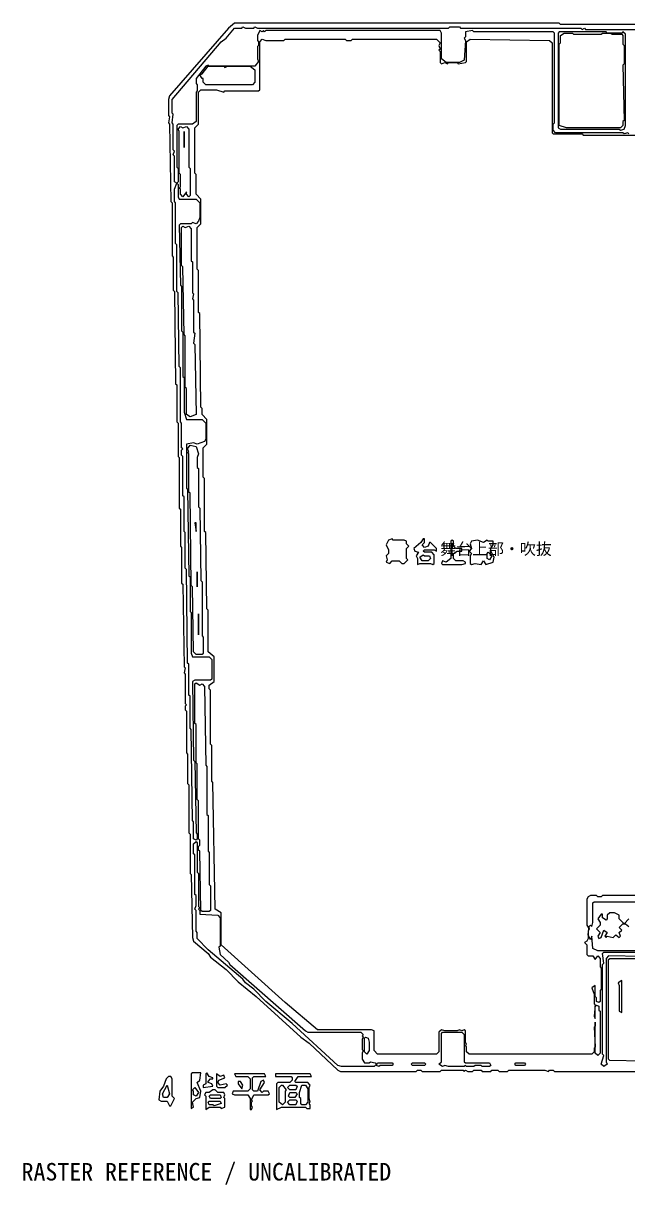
# Model space of a CAD drawing. Header units: millimetres. Extents: x -943 to 56469, y -4146 to 35647.
# Drawn here: x -943 to 19751, y -4146 to 35647 of the extents above; entities that cross this region are included whole.
import ezdxf

# ---------------------------------------------------------------- set-up
doc = ezdxf.new("R2010")
doc.units = ezdxf.units.MM
for name, color, linetype, lineweight, true_color in [('ANNOTATION', 7, 'Continuous', 18, 0x50555f), ('EDITABLE_ROOM_LABELS', 7, 'Continuous', 18, 0x50555f), ('RASTER_CONTOURS', 7, 'Continuous', 18, 0x50555f)]:
    doc.layers.add(name, color=color, linetype=linetype, lineweight=lineweight, true_color=true_color)
doc.styles.add('JAPANESE', font='msgothic.ttc')

msp = doc.modelspace()

# ---------------------------------------------------------------- linework, layer by layer
at = {"layer": 'RASTER_CONTOURS'}
for points in [[(21521, 35605), (17446, 35605), (17405, 35647), (6291, 35647), (6085, 35479), (4068, 33160), (4027, 33034), (4027, 32486), (4068, 32444), (4027, 32233), (4068, 32191), (4109, 29535), (4150, 29493), (4150, 27680), (4191, 27638), (4191, 26500), (4232, 26458), (4274, 23296), (4315, 23254), (4315, 21990), (4356, 21948), (4356, 20809), (4397, 20767), (4397, 19039), (4438, 18997), (4438, 17732), (4479, 17690), (4479, 16468), (4521, 16426), (4562, 13601), (4603, 13559), (4562, 13391), (4603, 13348), (4603, 12337), (4644, 12295), (4603, 12253), (4603, 12126), (4644, 12084), (4644, 10651), (4685, 10609), (4685, 9597), (4726, 9555), (4726, 7911), (4768, 7869), (4768, 6520), (4809, 6478), (4850, 4328), (4891, 4201), (5385, 3780), (5467, 3653), (6002, 3232), (6414, 2810), (7032, 2305), (8555, 914), (8843, 703), (9831, -225), (9913, -267), (12506, -267), (12548, -225), (12671, -225), (12712, -267), (13330, -267), (13371, -225), (14112, -225), (14153, -267), (14194, -225), (14276, -267), (14441, -267), (14482, -225), (14729, -225), (14770, -267), (15059, -267), (15100, -225), (15305, -225), (15347, -267), (15635, -267), (15676, -225), (16911, -225), (17034, -267), (17076, -225), (17199, -225), (17240, -267), (22427, -267)], [(19792, 31853), (19751, 31896), (19628, 31853), (19587, 31896), (17281, 31896), (17199, 31980), (17199, 32191), (17240, 32233), (17240, 35310), (17199, 35352), (14482, 35352), (14441, 35394), (14194, 35352), (14194, 35183), (14153, 35141), (14194, 35057), (14153, 34383), (13988, 34298), (13535, 34298), (13371, 34425), (13371, 35310), (13330, 35394), (7361, 35394), (7320, 35352), (7279, 35394), (7237, 35352), (7155, 35394), (7073, 35226), (7073, 35057), (7114, 35015), (7114, 34888), (7073, 34846), (7073, 34425), (7114, 34340), (6990, 34172), (5426, 34172), (5385, 34214), (5303, 34172), (4973, 33750), (4973, 33582), (5015, 33540), (5015, 33329), (4973, 33287), (4973, 32275), (4850, 32191), (4356, 32191), (4315, 32148), (4315, 30715), (4356, 30673), (4356, 30209), (4315, 30167), (4232, 30209), (4232, 31095), (4191, 31137), (4232, 31263), (4191, 31305), (4191, 32191), (4150, 32233), (4191, 32528), (4150, 32570), (4150, 33034), (5838, 35015), (6002, 35141), (6291, 35479), (6538, 35479), (6579, 35521), (6661, 35479), (6949, 35479), (6990, 35521), (7073, 35479), (13618, 35479), (13659, 35521), (13988, 35521), (14029, 35479), (18146, 35479), (18187, 35436), (18269, 35479), (18310, 35436), (22386, 35436)], [(20369, 5761), (18887, 5761), (18846, 5719), (18722, 5719), (18681, 5761), (18475, 5761), (18393, 5719), (18352, 5635), (18352, 4749), (18434, 4623), (18393, 4539), (18393, 4286), (18352, 4201), (18269, 4159), (18352, 4075), (18352, 3738), (18393, 3696), (18557, 3696), (18640, 3569), (18722, 3696), (18804, 3611), (18804, 3316), (18846, 3274), (18846, 2557), (18804, 2515), (18804, 2136), (18763, 2094), (18681, 2136), (18681, 2262), (18640, 2305), (18640, 2684), (18516, 2600), (18599, 2389), (18599, 2052), (18640, 2009), (18599, 1630), (18640, 1546), (18640, 1967), (18681, 2009), (18763, 1967), (18763, 1841), (18804, 1799), (18804, 366), (18722, 281), (18640, 366), (18640, 1419), (18640, 1293), (18599, 1251), (18640, 576), (18599, 534), (18599, 408), (18516, 323), (14318, 323), (14235, 408), (14235, 576), (14194, 618), (14235, 661), (14194, 745), (14194, 1124), (14153, 1166), (14071, 1124), (13988, 1166), (13906, 1124), (13494, 1124), (13371, 1166), (13288, 1082), (13288, 408), (13206, 323), (11189, 323), (11066, 450), (11066, 1124), (10983, 1166), (9131, 1166), (8019, 2094), (5838, 4075), (5838, 5171), (5632, 5297), (5550, 9639), (5508, 9681), (5508, 10904), (5467, 10946), (5467, 12801), (5426, 12843), (5426, 12969), (5591, 13096), (5591, 13939), (5385, 14107), (5385, 15540), (5344, 15583), (5303, 18196), (5261, 18238), (5261, 20051), (5220, 20093), (5220, 21105), (5344, 21231), (5344, 22074), (5179, 22243), (5179, 22453), (5138, 22496), (5097, 25699), (5056, 25741), (5056, 27175), (5015, 27217), (5015, 28650), (5138, 28776), (5138, 29619), (4973, 29788), (4973, 30462), (4932, 30505), (4932, 32064), (5056, 32191), (5056, 33287), (5138, 33371), (5673, 33371), (5920, 33287), (5961, 33329), (7114, 33329), (7155, 33371), (7155, 35015), (7237, 35099), (7361, 35057), (7978, 35057), (8019, 35099), (10078, 35099), (10119, 35057), (10283, 35057), (10325, 35099), (13206, 35099), (13330, 34973), (13288, 34888), (13330, 34762), (13288, 34720), (13330, 34678), (13330, 34298), (13371, 34256), (13494, 34298), (13577, 34256), (13618, 34298), (13906, 34298), (13947, 34256), (14194, 34298), (14235, 34340), (14235, 35015), (14359, 35099), (17076, 35057), (17158, 34973), (17158, 31896), (17199, 31853), (18187, 31853), (18228, 31811), (20492, 31811)], [(21480, 3864), (18722, 3864), (18557, 3948), (18516, 4370), (18475, 4244), (18393, 4412), (18434, 4707), (18475, 4749), (18516, 4707), (18557, 4834), (18557, 5508), (18599, 5550), (20863, 5550)], [(19792, 4960), (19628, 4792), (19463, 4960), (19463, 5087), (19298, 5171), (19134, 5171), (19051, 5087), (19051, 4960), (19010, 4918), (18887, 5002), (18887, 5129), (18846, 5129), (18722, 4960), (18804, 4834), (18804, 4749), (18681, 4623), (18804, 4496), (18722, 4370), (18763, 4286), (18846, 4328), (18928, 4581), (19051, 4496), (18969, 4370), (19010, 4328), (19051, 4370), (19257, 4328), (19340, 4412), (19463, 4328), (19504, 4370), (19463, 4496), (19545, 4581), (19463, 4665), (19587, 4792), (19669, 4792), (19792, 4707)], [(21398, 3653), (19093, 3696), (19010, 3611), (19010, 70), (19051, -14), (18928, -98), (18846, -14), (18928, 281), (18887, 323), (18887, 3401), (18928, 3443), (18887, 3780), (18928, 3822), (20821, 3822)], [(21398, 70), (19134, 113), (19093, 155), (19093, 3569), (19134, 3611), (21398, 3611)]]:
    msp.add_lwpolyline(points, dxfattribs=at)
for points in [[(17405, 35352), (17364, 35310), (17364, 32064), (17446, 32022), (19463, 32022), (19504, 31980), (19628, 32022), (19669, 32148), (19669, 35268), (19587, 35352), (19545, 35310), (19051, 35310), (19010, 35352)], [(17570, 35310), (17858, 35310), (17899, 35268), (18846, 35268), (18887, 35310), (19175, 35310), (19216, 35268), (19545, 35268), (19587, 35226), (19587, 34931), (19628, 34888), (19628, 34256), (19587, 34214), (19628, 32317), (19587, 32275), (19587, 32148), (19504, 32064), (17652, 32064), (17405, 32148), (17405, 34931), (17446, 34973), (17446, 35226)], [(5097, 33877), (5179, 33919), (5385, 34172), (5920, 34172), (5961, 34130), (6044, 34172), (6826, 34172), (6990, 34045), (6990, 33624), (6908, 33540), (5303, 33540), (5220, 33624), (5220, 33750), (5179, 33750)], [(4438, 32106), (4521, 32064), (4644, 32106), (4726, 32022), (4726, 30715), (4768, 30673), (4768, 29746), (4726, 29704), (4644, 29788), (4644, 29872), (4521, 29704), (4438, 29788), (4438, 29957), (4397, 29999), (4438, 30041), (4438, 30462), (4397, 30505), (4397, 31938), (4356, 32022)], [(4562, 31938), (4562, 31390)], [(4315, 30167), (4356, 30125), (4356, 29704), (4397, 29619), (4973, 29619), (5097, 29493), (5097, 28987), (5056, 28861), (4973, 28776), (4850, 28818), (4809, 28776), (4438, 28776), (4397, 28734), (4438, 26669), (4479, 26627), (4479, 25109), (4521, 25067), (4521, 23549), (4562, 23507), (4562, 22327), (4644, 22074), (5179, 22074), (5303, 21948), (5303, 21400), (5261, 21315), (5015, 21231), (4891, 21273), (4644, 21231), (4644, 19714), (4685, 19671), (4726, 16721), (4768, 16679), (4768, 15498), (4809, 15456), (4809, 14065), (4850, 13939), (5426, 13939), (5508, 13854), (5508, 13180), (5467, 13138), (4932, 13138), (4850, 13096), (4891, 10398), (4932, 10356), (4973, 7911), (5015, 7869), (5015, 7700), (4973, 7658), (4891, 7700), (4891, 8290), (4850, 8332), (4809, 11452), (4768, 11494), (4768, 12590), (4726, 12632), (4726, 13686), (4685, 13728), (4644, 16931), (4603, 16974), (4603, 18196), (4562, 18238), (4562, 19418), (4521, 19461), (4521, 20809), (4479, 20852), (4479, 21020), (4521, 21062), (4479, 21105), (4479, 21948), (4438, 21990), (4438, 23844), (4397, 23887), (4356, 26416), (4315, 26458), (4315, 28060), (4274, 28102), (4274, 29493), (4232, 29535), (4232, 29957)], [(4521, 28692), (4603, 28650), (4726, 28692), (4809, 28608), (4809, 27512), (4850, 27470), (4850, 26416), (4891, 26374), (4850, 26205), (4891, 26163), (4891, 25067), (4932, 25025), (4891, 24688), (4932, 24645), (4973, 22243), (4768, 22158), (4644, 22243), (4644, 23128), (4603, 23170), (4603, 24940), (4562, 24983), (4521, 27301), (4479, 27343), (4479, 28650)], [(4768, 21189), (4973, 21147), (5056, 20894), (5015, 20767), (5015, 20430), (5056, 20388), (5056, 19081), (5097, 19039), (5138, 16552), (5179, 16510), (5179, 14655), (5220, 14613), (5220, 14065), (5179, 14023), (4973, 14023), (4891, 14107), (4850, 16341), (4809, 16383), (4768, 19545), (4726, 19587), (4726, 20894), (4685, 20936), (4726, 20978), (4685, 21062)], [(4932, 18533), (4973, 18238), (4973, 18533)], [(11560, 17943), (11477, 17775), (11560, 17606), (11560, 17479), (11477, 17395), (11518, 17269), (11477, 17184), (11601, 17142), (11683, 17227), (11930, 17227), (12012, 17142), (12095, 17142), (12218, 17269), (12177, 17311), (12177, 17648), (12259, 17732), (12177, 17817), (12177, 17901), (12095, 17943), (11724, 17943), (11683, 17985)], [(12753, 17985), (12671, 17859), (12424, 17648), (12465, 17564), (12589, 17522), (12506, 17395), (12548, 17311), (12548, 17100), (12630, 17142), (13000, 17142), (13083, 17100), (13124, 17142), (13124, 17437), (13041, 17522), (12794, 17522), (12753, 17564), (12794, 17606), (13124, 17606), (13206, 17564), (13206, 17648), (13000, 17859), (12959, 17859), (12918, 17732), (12794, 17690), (12712, 17775), (12794, 17859), (12794, 17985)], [(13741, 17943), (13700, 17901), (13700, 17311), (13535, 17184), (13412, 17227), (13371, 17142), (13412, 17100), (14071, 17100), (14194, 17142), (14194, 17184), (14112, 17227), (13865, 17227), (13782, 17311), (13782, 17479), (13906, 17564), (14071, 17564), (14071, 17648), (13865, 17648), (13782, 17732), (13782, 17901)], [(14400, 17901), (14359, 17817), (14400, 17648), (14318, 17564), (14400, 17479), (14359, 17395), (14359, 17142), (14400, 17100), (14523, 17142), (14729, 17100), (14812, 17227), (14894, 17100), (15141, 17184), (15182, 17353), (15059, 17564), (15059, 17648), (15141, 17775), (15141, 17901), (14976, 17901), (14935, 17943), (14812, 17859), (14606, 17943)], [(14976, 17522), (15100, 17395), (15017, 17269), (14935, 17311), (14935, 17479)], [(12630, 17353), (12753, 17437), (12794, 17395), (12959, 17395), (13000, 17311), (12918, 17227), (12712, 17227)], [(5015, 16847), (5015, 16341)], [(5056, 15414), (5056, 14697)], [(4973, 13053), (5097, 12969), (5179, 13011), (5261, 12927), (5303, 10229), (5344, 10187), (5344, 8543), (5385, 8501), (5385, 7279), (5426, 7236), (5426, 6140), (5467, 6098), (5467, 5255), (5426, 5213), (5179, 5213), (5138, 5255), (5097, 7279), (5056, 7321), (5056, 7447), (5097, 7489), (5097, 7658), (5056, 7700), (5056, 9007), (5015, 9049), (5015, 10271), (4973, 10314), (4973, 11620), (4932, 11662), (4932, 13011)], [(4973, 7616), (5015, 7574), (5015, 6562), (5056, 6520), (5056, 5382), (5097, 5340), (5056, 5297), (5097, 5255), (5097, 5129), (5714, 5087), (5797, 5002), (5797, 4033), (5755, 3991), (5797, 3738), (6085, 3485), (6126, 3401), (8719, 1124), (8802, 1082), (10613, 1082), (10695, 998), (10654, 956), (10695, 914), (10654, 829), (10654, 492), (10695, 450), (10654, 366), (10654, 155), (10736, 28), (10901, 28), (10942, 70), (11107, 28), (11148, -14), (11066, -98), (9954, -98), (9831, -56), (8266, 1377), (7361, 2136), (6949, 2557), (6661, 2768), (6579, 2895), (5385, 3906), (5015, 4286), (5015, 4496), (4973, 4539), (4973, 5255), (4932, 5297), (4973, 5424), (4973, 5761), (4932, 5803), (4932, 7152), (4891, 7194), (4891, 7531)], [(19545, 2853), (19422, 2768), (19463, 2684), (19463, 1799), (19545, 1757)], [(10777, 914), (10860, 871), (10901, 745), (10901, 450), (10819, 323), (10736, 408), (10736, 871)], [(13371, 1040), (13412, 1082), (14071, 1082), (14153, 998), (14153, 70), (14194, 28), (15017, 28), (15059, -56), (15017, -98), (14770, -98), (14729, -56), (14523, -56), (14482, -98), (14235, -98), (14194, -56), (14153, -98), (13618, -98), (13494, -56), (13412, -98), (13288, -14), (13371, 70)], [(11148, -56), (11189, 28), (11683, 28), (11724, -14), (11683, -56), (11271, -56), (11230, -98)], [(12342, -14), (12383, 28), (12794, 28), (12836, -14), (12794, -56), (12383, -56)], [(15882, -14), (15923, 28), (16211, 28), (16252, -14), (16211, -56), (15923, -56)], [(5138, -309), (4850, -309), (4809, -351), (4809, -1531), (4891, -1489), (4850, -1321), (4973, -1194), (5097, -1152), (5138, -941), (5015, -646), (5097, -562)], [(5344, -309), (5303, -351), (5303, -688), (5220, -730), (5220, -815), (5550, -773), (5508, -688), (5385, -646), (5385, -604), (5467, -520), (5550, -520), (5550, -478), (5426, -435)], [(5673, -351), (5673, -773), (5714, -815), (5961, -815), (6044, -730), (6002, -688), (5797, -730), (5714, -646), (5755, -562), (5961, -478), (5920, -393), (5797, -435)], [(6291, -351), (6332, -435), (6743, -435), (6826, -520), (6826, -857), (6743, -941), (6249, -941), (6208, -1026), (6291, -1068), (6743, -1068), (6826, -1194), (6826, -1573), (6867, -1573), (6908, -1489), (6867, -1447), (6867, -1321), (6908, -1278), (6867, -1236), (6949, -1068), (7443, -1068), (7484, -1026), (7443, -941), (7279, -941), (7237, -983), (7155, -899), (7320, -646), (7279, -562), (7196, -604), (7073, -941), (6949, -941), (6908, -899), (6908, -478), (6949, -435), (7361, -435), (7320, -351)], [(7690, -351), (7690, -435), (8225, -435), (8266, -478), (8266, -562), (8184, -646), (7772, -646), (7731, -688), (7731, -1573), (7896, -1489), (8719, -1489), (8760, -1531), (8884, -1531), (8884, -1405), (8843, -1363), (8884, -1321), (8843, -1194), (8843, -815), (8884, -730), (8802, -646), (8390, -646), (8349, -604), (8472, -435), (8925, -435), (8884, -351)], [(4027, -435), (3944, -520), (3862, -773), (3738, -941), (3697, -1236), (3780, -1278), (3985, -1278), (4068, -1447), (4109, -1447), (4232, -1194), (4150, -1110), (4150, -520), (4109, -435)], [(3985, -730), (4068, -1026), (3985, -1152), (3862, -1152), (3821, -1026)], [(6414, -604), (6414, -688), (6538, -857), (6579, -730), (6496, -604)], [(7896, -730), (7937, -730), (8061, -899), (8019, -941), (8019, -1321), (7937, -1405), (7814, -1321), (7814, -815)], [(8102, -815), (8184, -730), (8390, -730), (8431, -773), (8390, -899), (8184, -899)], [(8596, -730), (8719, -730), (8802, -857), (8802, -1321), (8719, -1405), (8596, -1405), (8555, -1363), (8555, -1194), (8513, -1152), (8513, -983)], [(4932, -815), (5056, -983), (4973, -1110), (4891, -1068), (4891, -941), (4850, -899)], [(5303, -983), (5261, -1068), (5303, -1110), (5303, -1573), (5426, -1489), (5797, -1489), (5838, -1531), (5961, -1489), (5961, -1194), (5920, -1152), (5961, -1068), (5920, -983), (5714, -983), (5632, -899), (5550, -899), (5426, -983)], [(5426, -1110), (5467, -1068), (5797, -1068), (5838, -1152), (5797, -1194), (5467, -1194)], [(8143, -1110), (8184, -983), (8390, -983), (8431, -1026), (8349, -1152), (8184, -1152)], [(5385, -1321), (5426, -1278), (5797, -1278), (5838, -1363), (5591, -1447), (5550, -1405), (5426, -1405)], [(8102, -1321), (8184, -1236), (8390, -1236), (8431, -1278), (8390, -1405), (8184, -1405)]]:
    msp.add_lwpolyline(points, close=True, dxfattribs=at)

# ---------------------------------------------------------------- texts
at = {"layer": 'ANNOTATION', "style": 'JAPANESE'}
msp.add_text('RASTER REFERENCE / UNCALIBRATED', height=600, dxfattribs=at).set_placement((-1000, -4000))
at = {"layer": 'EDITABLE_ROOM_LABELS', "style": 'JAPANESE'}
msp.add_text('舞台上部・吹抜', height=400, dxfattribs=at).set_placement((13330, 17437))

doc.saveas('drawing.dxf')
